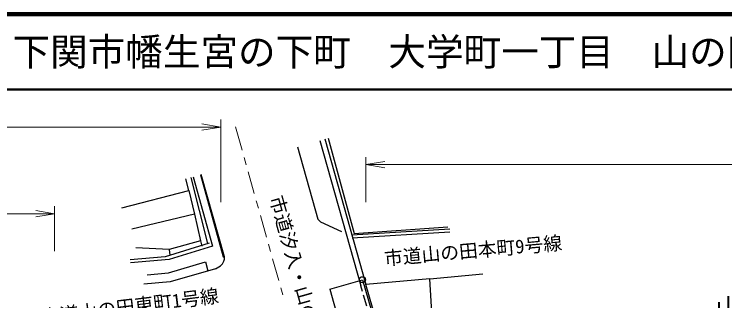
# Model space of a CAD drawing. Units: millimetres, scale not verified. Extents: x 40000 to 680000, y 20000 to 380000.
# Drawn here: x 386591 to 481109, y 341888 to 380000 of the extents above; entities that cross this region are included whole.
import ezdxf
from ezdxf.enums import TextEntityAlignment as Align

# ---------------------------------------------------------------- set-up
doc = ezdxf.new("R2010")
doc.units = ezdxf.units.MM
doc.header["$LTSCALE"] = 1000
for name, color, linetype, lineweight in [('M-BGD', 7, 'Continuous', 25), ('M-BMK-HTXT', 7, 'Continuous', 13), ('M-BMK-ROW', 30, 'Continuous', 25), ('M-STR-HTXT', 7, 'Continuous', 13), ('M-TTL', 2, 'Continuous', 140), ('M-TTL-LINE', 7, 'Continuous', 50)]:
    doc.layers.add(name, color=color, linetype=linetype, lineweight=lineweight)
doc.layers.add('M-TTL-TXT', color=7, linetype='Continuous')
doc.styles.add('ＭＳ ゴシック', font='')
doc.styles.get('ＭＳ ゴシック').set_extended_font_data('MS Gothic')

# ---------------------------------------------------------------- blocks, each defined once
blk = doc.blocks.new('open_arrow')
at = {"color": 0, "linetype": 'Continuous', "lineweight": -2}
blk.add_lwpolyline([(7.5, 1.25), (0, 0), (7.5, -1.25)], dxfattribs=at)

msp = doc.modelspace()

# ---------------------------------------------------------------- linework, layer by layer
at = {"layer": 'M-BGD'}
for p, q in [((427254, 363224), (432696, 343881)), ((427928, 363413), (433370, 344071)), ((428356, 363536), (431798, 350837)), ((424257, 362358), (426957, 352736)), ((410095, 358289), (412320, 349499)), ((410407, 358378), (412975, 349167)), ((411352, 358650), (414407, 347714)), ((414557, 347748), (411472, 358685)), ((409808, 356543), (409416, 358094)), ((400885, 354239), (409808, 356543)), ((409808, 356543), (410583, 353405)), ((410583, 353405), (402239, 351405)), ((410583, 353405), (411379, 349846)), ((426957, 352736), (427342, 352399)), ((427342, 352399), (430109, 351110)), ((431798, 350837), (444256, 351736)), ((431519, 350649), (444528, 351439)), ((431543, 350250), (444552, 351039)), ((411379, 349846), (407194, 348687)), ((411379, 349846), (411541, 349153)), ((407194, 348687), (402771, 348939)), ((412535, 349554), (406682, 347730)), ((412975, 349167), (407224, 347375)), ((407194, 348687), (407296, 347934)), ((406682, 347730), (402006, 347327)), ((407224, 347375), (402041, 346928)), ((407096, 345610), (412055, 347072)), ((412055, 347072), (412358, 345857)), ((414316, 346815), (414473, 347146)), ((414407, 347714), (414557, 347748)), ((414473, 347146), (414542, 347421)), ((414542, 347421), (414557, 347748)), ((413373, 346145), (407325, 344424)), ((413373, 346145), (414052, 346536)), ((414052, 346536), (414316, 346815)), ((404265, 345324), (407096, 345610)), ((441854, 344799), (448945, 345488)), ((407325, 344424), (403832, 344116)), ((441854, 344799), (433370, 344071)), ((438406, 326704), (433370, 344070)), ((443166, 323483), (441854, 344799)), ((432922, 343101), (432694, 343886)), ((433479, 341180), (433061, 342621))]:
    msp.add_line(p, q, dxfattribs=at)
at = {"layer": 'M-BMK-HTXT'}
for p, q in [((416021, 365043), (416900, 361916)), ((417171, 360953), (417442, 359990)), ((417712, 359028), (418524, 356140)), ((418795, 355177), (419066, 354214)), ((419336, 353252), (420149, 350364)), ((420419, 349401), (420690, 348438)), ((420961, 347476), (421773, 344588)), ((422043, 343625), (422314, 342662))]:
    msp.add_line(p, q, dxfattribs=at)
at = {"layer": 'M-BMK-ROW'}
for q in [(432911, 344690), (432167, 330955)]:
    msp.add_line((428555, 343429), q, dxfattribs=at)
msp.add_lwpolyline([(432911, 344690), (437913, 327418), (443100, 319466), (449712, 314478), (456302, 311144), (491505, 299370), (503489, 295327), (520916, 289236), (524322, 288048), (549062, 279616), (556068, 277218)], dxfattribs=at)
msp.add_circle((432911, 344690), 400, dxfattribs=at)
at = {"layer": 'M-STR-HTXT'}
for p, q in [((414060, 355000), (414060, 366000)), ((328515, 365000), (414060, 365000)), ((433370, 355000), (433370, 361000)), ((433370, 360000), (556068, 360000)), ((391958, 348465), (391958, 354465)), ((357416, 353465), (391958, 353465))]:
    msp.add_line(p, q, dxfattribs=at)
at = {"layer": 'M-TTL'}
msp.add_line((680000, 380000), (40000, 380000), dxfattribs=at)
at = {"layer": 'M-TTL-LINE'}
msp.add_line((40000, 370000), (680000, 370000), dxfattribs=at)

# ---------------------------------------------------------------- block references
at = {"layer": 'M-STR-HTXT', "xscale": 333, "yscale": 333, "rotation": 180}
for p in [(414060, 365000), (391958, 353465)]:
    msp.add_blockref('open_arrow', p, dxfattribs=at)
at = {"layer": 'M-STR-HTXT', "xscale": 333, "yscale": 333}
msp.add_blockref('open_arrow', (433370, 360000), dxfattribs=at)

# ---------------------------------------------------------------- texts
at = {"layer": 'M-BMK-HTXT', "style": 'ＭＳ ゴシック'}
for s, rotation, p in [('市道汐入・山の田線', 285.705, (424478, 345010)), ('市道山の田本町9号線', 5.066, (447622, 348569)), ('市道山の田東町1号線', 7.017, (401992, 341147))]:
    msp.add_text(s, height=1833, rotation=rotation, dxfattribs=at).set_placement(p, align=Align.MIDDLE_CENTER)
msp.add_text('山の田本町', height=2566, dxfattribs=at).set_placement((488608, 340926), align=Align.MIDDLE_CENTER)
at = {"layer": 'M-TTL-TXT', "style": 'ＭＳ ゴシック'}
msp.add_text('下関市幡生宮の下町\u3000大学町一丁目\u3000山の田東町・本町', height=3666, dxfattribs=at).set_placement((386360, 375000), align=Align.MIDDLE_LEFT)

doc.saveas('drawing.dxf')
